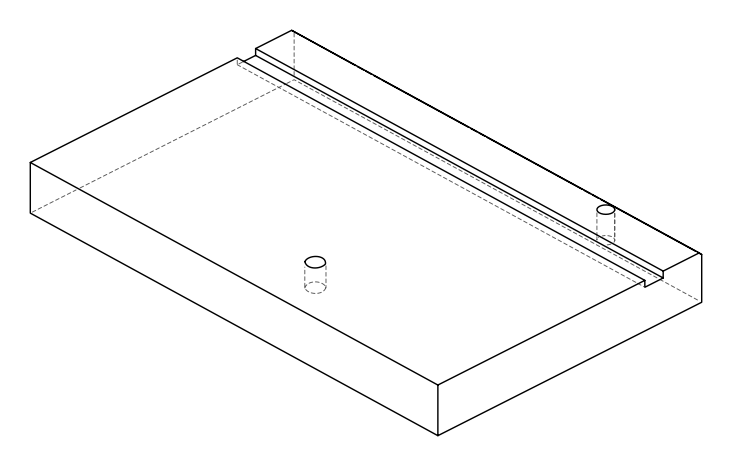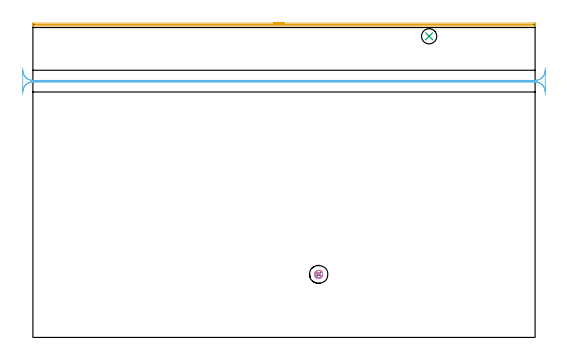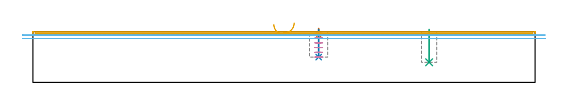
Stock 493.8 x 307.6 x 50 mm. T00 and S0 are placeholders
(PLAN: 6 operations, 5 tool changes, 13.7 min)
(1 SPOT_DRILL | STEP1POCKET | NXT0321_9005460120000 | 0.05 min | 183 mm3)
(2 DRILL_BLIND_HOLE_INTO_CENTER | STEP1POCKET | NXT0301_128 | 0.11 min | 2522 mm3)
(3 INDEXABLE_INSERT_DRILL_BLIND_HOLE_FROM_SOLID | STEP1POCKET_1 | UGT0302_001 | 0.13 min | 5319 mm3)
(4 MILL_ROUGH_BLIND_HOLE_CONTOUR | STEP1POCKET | NXT0201_013 | Spiral | 1.02 min | 3533 mm3)
(5 AREA_MILL | FG_CHAMFER_SURFACE | UGT0205_001 | 8.03 min | 2077 mm3)
(6 MILL_RECTANGULAR_SLOT | SLOT_RECTANGULAR | UGT0201_104 | Follow Part, ap 5, ae 75% | 4.38 min | 71857 mm3)
(TOOL NXT0321_9005460120000 | NC Spot Drill, 142deg, 12mm, Carbide, Uncoated | D12 PA142 FL30 Z2)
(TOOL NXT0301_128 | Carbide Drill 12mm [861.1-1200-036A1-GP GC34] | D12 PA150 FL37.4 Z2)
(TOOL UGT0302_001 | Indexable Insert Drill 15mm | D15 PA180 FL50 Z2)
(TOOL NXT0201_013 | ENDMILL 10mm | D10 FL30 Z4)
(TOOL UGT0205_001 | Chamfer Mill 20 x 3 x 45 deg. | D20 FL50 Z2)
(TOOL UGT0201_104 | End Mill 20 mm | D20 FL22 Z2)
(OP 1 SPOT_DRILL)
G17 G21 G94 G90
T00 M6
G54
G17 G0 G90 X281. Y62. S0 M3
G43 Z60. H0
G94 G81 G98 Z47. F250. R53.
G80
M5
M2
(OP 2 DRILL_BLIND_HOLE_INTO_CENTER)
G17 G21 G94 G90
T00 M6
G54
G17 G0 G90 X281. Y62. S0 M3
G43 Z60. H1
G94 G81 G98 Z24.9 F250. R52.
G80
M5
M2
(OP 3 INDEXABLE_INSERT_DRILL_BLIND_HOLE_FROM_SOLID)
G17 G21 G94 G90
T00 M6
G54
G17 G0 G90 X389.6 Y296.1 S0 M3
G43 Z60. H0
G94 G81 G98 Z19.8 F250. R52.
G80
M5
M2
(OP 4 MILL_ROUGH_BLIND_HOLE_CONTOUR)
G17 G21 G94 G90
T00 M6
G54
G17 G0 G90 X281. Y62. S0 M3
G43 Z60. H0
Z48.317
G94 G3 X281.38 Y63.055 R0.596 F250.
X279.498 Y63.243 R1.696
X278.359 Y59.941 R2.571
X281.731 Y58.169 R3.058
X284.831 Y62.731 R3.9
X281.731 Y58.169 R-3.9
X283.281 Y60.45 R1.95
X281. Y62. R1.95
G0 Z43.633
G3 X281.38 Y63.055 R0.596
X279.498 Y63.243 R1.696
X278.359 Y59.941 R2.571
X281.731 Y58.169 R3.058
X284.831 Y62.731 R3.9
X281.731 Y58.169 R-3.9
X283.281 Y60.45 R1.95
X281. Y62. R1.95
G0 Z38.95
G3 X281.38 Y63.055 R0.596
X279.498 Y63.243 R1.696
X278.359 Y59.941 R2.571
X281.731 Y58.169 R3.058
X284.831 Y62.731 R3.9
X281.731 Y58.169 R-3.9
X283.281 Y60.45 R1.95
X281. Y62. R1.95
G0 Z34.267
G3 X281.38 Y63.055 R0.596
X279.498 Y63.243 R1.696
X278.359 Y59.941 R2.571
X281.731 Y58.169 R3.058
X284.831 Y62.731 R3.9
X281.731 Y58.169 R-3.9
X283.281 Y60.45 R1.95
X281. Y62. R1.95
G0 Z29.583
G3 X281.38 Y63.055 R0.596
X279.498 Y63.243 R1.696
X278.359 Y59.941 R2.571
X281.731 Y58.169 R3.058
X284.831 Y62.731 R3.9
X281.731 Y58.169 R-3.9
X283.281 Y60.45 R1.95
X281. Y62. R1.95
G0 Z24.9
G3 X281.38 Y63.055 R0.596
X279.498 Y63.243 R1.696
X278.359 Y59.941 R2.571
X281.731 Y58.169 R3.058
X284.831 Y62.731 R3.9
X281.731 Y58.169 R-3.9
X283.281 Y60.45 R1.95
X281. Y62. R1.95
G0 Z60.
M5
M2
(OP 5 AREA_MILL)
G17 G21 G94 G90
T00 M6
G54
G17 G0 G90 X236.9 Y309.1 S1061 M3
G43 Z60. H0
Z57.1
G94 G1 X236.938 Z56.228 F250.
X237.052 Z55.364
X237.241 Z54.512
X237.503 Z53.68
X237.837 Z52.874
X238.24 Z52.1
X238.708 Z51.364
X239.24 Z50.672
X239.829 Z50.029
X240.472 Z49.44
X241.164 Z48.909
X241.9 Z48.44
X242.674 Z48.037
X243.48 Z47.703
X244.312 Z47.441
X245.164 Z47.252
X246.028 Z47.138
X246.9 Z47.1
X493.174
X493.34 Y309.099 Z47.101
X493.798 Y309.091 Z47.105
X493.8 Y308.895 Z47.302
Y307.65 Z48.545
Y306.938 Z49.262
Y306.649 Z49.551
X493.794 Y306.245 Z49.947
X493.79 Y306.203 Z49.988
X493.621 Y306.2 Z50.
X0.179
X0.01 Y306.203 Z49.988
X0.006 Y306.245 Z49.947
X0. Y306.649 Z49.55
Y306.938 Z49.262
Y307.65 Z48.545
Y308.895 Z47.302
X0.002 Y309.091 Z47.105
X0.461 Y309.1 Z47.1
X246.9
Y307.686 Z48.514
X491.351 Y307.685 Z48.515
X491.386 Y307.683 Z48.517
X491.725 Y307.65 Z48.55
X491.42 Y307.617 Z48.583
X491.386 Y307.615 Z48.585
X2.449
X2.414 Y307.617 Z48.583
X2.075 Y307.65 Z48.55
X2.38 Y307.683 Z48.517
X2.414 Y307.685 Z48.515
X246.9 Y307.686 Z48.514
X247.772 Z48.552
X248.636 Z48.666
X249.488 Z48.855
X250.32 Z49.117
X251.126 Z49.451
X251.9 Z49.854
X252.636 Z50.323
X253.328 Z50.854
X253.971 Z51.443
X254.56 Z52.086
X255.092 Z52.779
X255.56 Z53.514
X255.963 Z54.288
X256.297 Z55.094
X256.559 Z55.926
X256.748 Z56.778
X256.862 Z57.643
X256.9 Z58.514
G0 Z60.
M5
M2
(OP 6 MILL_RECTANGULAR_SLOT)
G17 G21 G94 G90
T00 M6
G54
G17 G0 G90 X-10.202 Y239.083 S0 M3
G43 Z60. H0
Z46.6
G94 G1 X-9.97 Y242.074 F250.
G2 X0. Y251.3 R10. F500.
G1 X493.8
G2 X503.79 Y241.747 R10.
G1 Y262.253
G2 X493.8 Y252.7 R10.
G1 X0.
G2 X-9.97 Y261.926 R10.
G1 X-10.202 Y264.917 F250.
G0 Z60.
X503.924 Y265.25
Z43.2
G1 X503.79 Y262.253
G2 X493.8 Y252.7 R10. F500.
G1 X0.
G2 X-9.99 Y262.253 R10.
G1 X-10.
Y241.747
X-9.99
G2 X0. Y251.3 R10.
G1 X493.8
G2 X503.79 Y241.747 R10.
G1 X503.924 Y238.75 F250.
G0 Z60.
M5
M2
